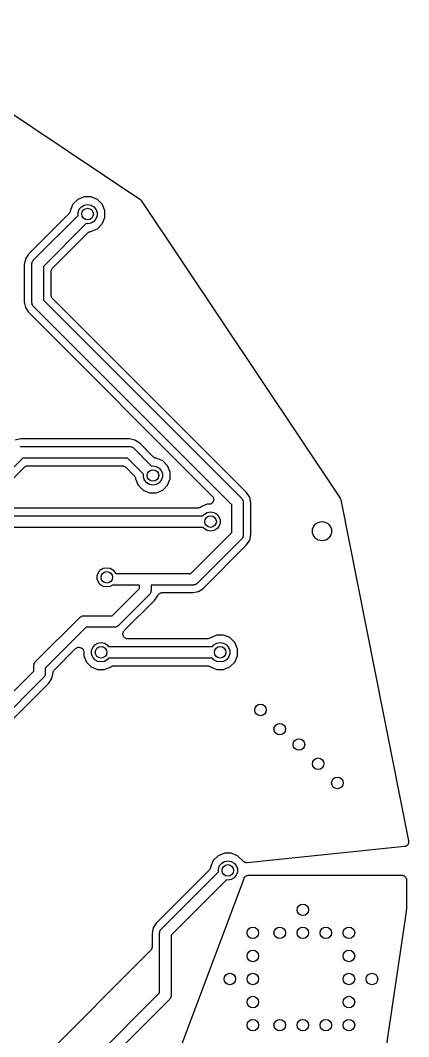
# Model space of a CAD drawing. Extents: x 76 to 124, y -113.7 to -66.
# Drawn here: x 113.85 to 123.95, y -94.8 to -68.36 of the extents above; entities that cross this region are included whole.
import ezdxf

# ---------------------------------------------------------------- set-up
doc = ezdxf.new("R2010")
doc.units = 0
doc.header["$MEASUREMENT"] = 0
doc.layers.add('BLACK', color=7, linetype='CONTINUOUS')

msp = doc.modelspace()

# ---------------------------------------------------------------- linework, layer by layer
at = {"layer": 'Black'}
for p, q in [((110, -68.3596), (116.957, -73.0081)), ((115.511, -72.9509), (115.346, -73.0191)), ((115.69, -72.9511), (115.511, -72.9509)), ((115.855, -73.0196), (115.69, -72.9511)), ((115.22, -73.1453), (115.15, -73.312)), ((115.346, -73.0191), (115.22, -73.1453)), ((115.383, -73.2745), (115.439, -73.2078)), ((115.439, -73.2078), (115.514, -73.1642)), ((115.514, -73.1642), (115.6, -73.149)), ((115.6, -73.149), (115.686, -73.1642)), ((115.686, -73.1642), (115.761, -73.2078)), ((115.761, -73.2078), (115.817, -73.2745)), ((115.981, -73.146), (115.855, -73.0196)), ((116.049, -73.3111), (115.981, -73.146)), ((116.957, -73.0081), (116.959, -73.01)), ((116.959, -73.01), (116.962, -73.0112)), ((116.962, -73.0112), (116.975, -73.025)), ((116.975, -73.025), (116.989, -73.0381)), ((116.989, -73.0381), (116.99, -73.0406)), ((116.99, -73.0406), (116.992, -73.0426)), ((116.992, -73.0426), (122.169, -80.7909)), ((115.114, -73.392), (114.062, -74.4445)), ((114.194, -74.5939), (115.353, -73.435)), ((115.118, -73.3875), (115.114, -73.392)), ((115.122, -73.384), (115.118, -73.3875)), ((115.13, -73.3698), (115.122, -73.384)), ((115.139, -73.3564), (115.13, -73.3698)), ((115.141, -73.3511), (115.139, -73.3564)), ((115.144, -73.3464), (115.141, -73.3511)), ((115.146, -73.3303), (115.144, -73.3464)), ((115.151, -73.3145), (115.146, -73.3303)), ((115.15, -73.312), (115.151, -73.3145)), ((115.353, -73.3564), (115.383, -73.2745)), ((115.353, -73.435), (115.353, -73.3564)), ((115.817, -73.2745), (115.847, -73.3564)), ((115.847, -73.4436), (115.817, -73.5255)), ((115.847, -73.3564), (115.847, -73.4436)), ((115.98, -73.6547), (116.049, -73.4897)), ((116.049, -73.4897), (116.049, -73.3111)), ((115.567, -73.6451), (114.45, -74.7621)), ((115.6, -73.651), (115.567, -73.6451)), ((115.686, -73.6358), (115.6, -73.651)), ((115.761, -73.5922), (115.686, -73.6358)), ((115.817, -73.5255), (115.761, -73.5922)), ((115.854, -73.7809), (115.98, -73.6547)), ((114.686, -74.808), (115.608, -73.8857)), ((115.608, -73.8857), (115.612, -73.8825)), ((115.612, -73.8825), (115.616, -73.8783)), ((115.616, -73.8783), (115.63, -73.8701)), ((115.63, -73.8701), (115.643, -73.8608)), ((115.643, -73.8608), (115.649, -73.8594)), ((115.649, -73.8594), (115.654, -73.8566)), ((115.654, -73.8566), (115.67, -73.8538)), ((115.67, -73.8538), (115.685, -73.8496)), ((115.685, -73.8496), (115.687, -73.8497)), ((115.687, -73.8497), (115.854, -73.7809)), ((114.062, -74.4445), (113.98, -74.5674)), ((113.98, -74.5674), (113.951, -74.7123)), ((113.951, -74.7123), (113.951, -75.6877)), ((114.15, -74.7), (114.151, -74.6935)), ((114.15, -75.7), (114.15, -74.7)), ((114.151, -74.6869), (114.156, -74.668)), ((114.151, -74.6935), (114.151, -74.6869)), ((114.156, -74.668), (114.159, -74.6487)), ((114.159, -74.6487), (114.162, -74.643)), ((114.162, -74.643), (114.164, -74.6366)), ((114.164, -74.6366), (114.175, -74.6206)), ((114.175, -74.6206), (114.185, -74.6036)), ((114.185, -74.6036), (114.19, -74.5993)), ((114.19, -74.5993), (114.194, -74.5939)), ((114.45, -74.7621), (114.45, -75.6379)), ((114.67, -74.8301), (114.678, -74.816)), ((114.678, -74.816), (114.682, -74.8125)), ((114.682, -74.8125), (114.686, -74.808)), ((114.649, -74.8854), (114.654, -74.8697)), ((114.65, -74.8909), (114.649, -74.8854)), ((114.649, -74.8963), (114.65, -74.8909)), ((114.649, -75.5037), (114.649, -74.8963)), ((114.654, -74.8697), (114.657, -74.8536)), ((114.657, -74.8536), (114.659, -74.8488)), ((114.659, -74.8488), (114.661, -74.8435)), ((114.661, -74.8435), (114.67, -74.8301)), ((114.65, -75.5091), (114.649, -75.5037)), ((114.649, -75.5146), (114.65, -75.5091)), ((114.654, -75.5303), (114.649, -75.5146)), ((114.657, -75.5464), (114.654, -75.5303)), ((114.659, -75.5512), (114.657, -75.5464)), ((114.661, -75.5565), (114.659, -75.5512)), ((114.67, -75.5699), (114.661, -75.5565)), ((114.678, -75.584), (114.67, -75.5699)), ((114.682, -75.5875), (114.678, -75.584)), ((114.686, -75.5921), (114.682, -75.5875)), ((119.738, -80.6445), (114.686, -75.5921)), ((113.951, -75.6877), (113.98, -75.8326)), ((113.98, -75.8326), (114.062, -75.9555)), ((114.151, -75.7065), (114.15, -75.7)), ((114.151, -75.7131), (114.151, -75.7065)), ((114.156, -75.732), (114.151, -75.7131)), ((114.159, -75.7513), (114.156, -75.732)), ((114.162, -75.757), (114.159, -75.7513)), ((114.164, -75.7634), (114.162, -75.757)), ((114.175, -75.7794), (114.164, -75.7634)), ((114.185, -75.7964), (114.175, -75.7794)), ((114.19, -75.8007), (114.185, -75.7964)), ((114.194, -75.8061), (114.19, -75.8007)), ((119.35, -80.9621), (114.194, -75.8061)), ((114.45, -75.6379), (119.606, -80.7939)), ((114.062, -75.9555), (118.844, -80.7376)), ((113.862, -79.251), (113.717, -79.2798)), ((116.688, -79.251), (113.862, -79.251)), ((116.833, -79.2798), (116.688, -79.251)), ((116.955, -79.3619), (116.833, -79.2798)), ((113.844, -79.4511), (113.85, -79.45)), ((113.85, -79.45), (116.7, -79.45)), ((116.7, -79.45), (116.707, -79.4511)), ((116.707, -79.4511), (116.713, -79.4506)), ((116.713, -79.4506), (116.732, -79.4556)), ((116.732, -79.4556), (116.751, -79.459)), ((116.751, -79.459), (116.757, -79.4623)), ((116.757, -79.4623), (116.763, -79.4641)), ((116.763, -79.4641), (116.779, -79.4753)), ((116.779, -79.4753), (116.796, -79.4851)), ((116.796, -79.4851), (116.801, -79.4901)), ((116.801, -79.4901), (116.806, -79.4939)), ((116.806, -79.4939), (117.267, -79.9549)), ((117.308, -79.7145), (116.955, -79.3619)), ((113.912, -79.75), (113.281, -80.3811)), ((116.638, -79.75), (113.912, -79.75)), ((117.053, -80.165), (116.638, -79.75)), ((117.312, -79.7176), (117.308, -79.7145)), ((117.316, -79.7218), (117.312, -79.7176)), ((117.33, -79.73), (117.316, -79.7218)), ((117.344, -79.7394), (117.33, -79.73)), ((117.349, -79.7408), (117.344, -79.7394)), ((117.354, -79.7435), (117.349, -79.7408)), ((117.37, -79.7464), (117.354, -79.7435)), ((117.386, -79.7506), (117.37, -79.7464)), ((117.388, -79.7504), (117.386, -79.7506)), ((117.555, -79.8196), (117.388, -79.7504)), ((117.681, -79.946), (117.555, -79.8196)), ((113.422, -80.5218), (113.958, -79.9856)), ((113.958, -79.9856), (113.962, -79.9825)), ((113.962, -79.9825), (113.966, -79.9782)), ((113.966, -79.9782), (113.98, -79.9701)), ((113.98, -79.9701), (113.994, -79.9607)), ((113.994, -79.9607), (113.999, -79.9593)), ((113.999, -79.9593), (114.004, -79.9565)), ((114.004, -79.9565), (114.02, -79.9537)), ((114.02, -79.9537), (114.035, -79.9495)), ((114.035, -79.9495), (114.041, -79.95)), ((114.041, -79.95), (114.046, -79.949)), ((114.046, -79.949), (116.504, -79.949)), ((116.504, -79.949), (116.509, -79.95)), ((116.509, -79.95), (116.515, -79.9495)), ((116.515, -79.9495), (116.53, -79.9537)), ((116.53, -79.9537), (116.546, -79.9565)), ((116.546, -79.9565), (116.551, -79.9593)), ((116.551, -79.9593), (116.556, -79.9607)), ((116.556, -79.9607), (116.57, -79.9701)), ((116.57, -79.9701), (116.584, -79.9782)), ((116.584, -79.9782), (116.588, -79.9825)), ((116.588, -79.9825), (116.592, -79.9856)), ((116.592, -79.9856), (116.814, -80.2079)), ((117.267, -79.9549), (117.3, -79.949)), ((117.3, -79.949), (117.386, -79.9642)), ((117.386, -79.9642), (117.461, -80.0078)), ((117.461, -80.0078), (117.517, -80.0745)), ((117.517, -80.0745), (117.547, -80.1564)), ((117.749, -80.1111), (117.681, -79.946)), ((117.749, -80.2897), (117.749, -80.1111)), ((116.814, -80.2079), (116.817, -80.2124)), ((116.817, -80.2124), (116.822, -80.216)), ((116.822, -80.216), (116.83, -80.2301)), ((116.83, -80.2301), (116.839, -80.2434)), ((116.839, -80.2434), (116.841, -80.2488)), ((116.841, -80.2488), (116.843, -80.2536)), ((116.843, -80.2536), (116.846, -80.2696)), ((116.846, -80.2696), (116.85, -80.2854)), ((116.85, -80.2854), (116.85, -80.2873)), ((116.85, -80.2873), (116.919, -80.454)), ((117.053, -80.2436), (117.053, -80.165)), ((117.083, -80.3255), (117.053, -80.2436)), ((117.139, -80.3922), (117.083, -80.3255)), ((117.517, -80.3255), (117.461, -80.3922)), ((117.547, -80.2436), (117.517, -80.3255)), ((117.547, -80.1564), (117.547, -80.2436)), ((117.68, -80.4547), (117.749, -80.2897)), ((116.919, -80.454), (117.045, -80.5804)), ((117.045, -80.5804), (117.21, -80.6489)), ((117.214, -80.4358), (117.139, -80.3922)), ((117.3, -80.451), (117.214, -80.4358)), ((117.386, -80.4358), (117.3, -80.451)), ((117.461, -80.3922), (117.386, -80.4358)), ((117.389, -80.6491), (117.554, -80.5809)), ((117.554, -80.5809), (117.68, -80.4547)), ((117.21, -80.6489), (117.389, -80.6491)), ((118.844, -80.7376), (118.853, -80.751)), ((118.858, -80.8977), (118.846, -80.9092)), ((118.853, -80.751), (118.864, -80.7636)), ((118.86, -80.8927), (118.858, -80.8977)), ((118.864, -80.8886), (118.86, -80.8927)), ((118.864, -80.7636), (118.866, -80.7687)), ((118.869, -80.8732), (118.864, -80.8886)), ((118.866, -80.7687), (118.869, -80.7731)), ((118.869, -80.7731), (118.873, -80.789)), ((118.876, -80.8583), (118.869, -80.8732)), ((118.873, -80.789), (118.879, -80.8044)), ((118.877, -80.8529), (118.876, -80.8583)), ((118.879, -80.8478), (118.877, -80.8529)), ((118.879, -80.8044), (118.879, -80.8098)), ((118.879, -80.8098), (118.88, -80.8151)), ((118.88, -80.8151), (118.879, -80.8314)), ((118.879, -80.8314), (118.879, -80.8478)), ((119.606, -80.7939), (119.61, -80.7993)), ((119.61, -80.7993), (119.615, -80.8036)), ((119.615, -80.8036), (119.625, -80.8206)), ((119.625, -80.8206), (119.636, -80.8366)), ((119.636, -80.8366), (119.638, -80.843)), ((119.638, -80.843), (119.641, -80.8487)), ((119.641, -80.8487), (119.644, -80.868)), ((119.644, -80.868), (119.649, -80.8869)), ((119.649, -80.8869), (119.649, -80.8935)), ((119.649, -80.8935), (119.65, -80.9)), ((119.65, -80.9), (119.65, -81.75)), ((119.813, -80.7563), (119.738, -80.6445)), ((119.82, -80.7674), (119.813, -80.7563)), ((119.813, -80.7563), (119.813, -80.7563)), ((119.849, -80.9123), (119.82, -80.7674)), ((122.169, -80.7909), (122.17, -80.7934)), ((122.17, -80.7934), (122.172, -80.7955)), ((122.172, -80.7955), (122.179, -80.8132)), ((122.179, -80.8132), (122.187, -80.8306)), ((122.187, -80.8306), (122.187, -80.8333)), ((122.187, -80.8333), (122.188, -80.8359)), ((122.188, -80.8359), (123.953, -89.7081)), ((118.462, -81.051), (113.588, -81.051)), ((118.468, -81.0501), (118.462, -81.051)), ((118.473, -81.0505), (118.468, -81.0501)), ((118.489, -81.0463), (118.473, -81.0505)), ((118.505, -81.0435), (118.489, -81.0463)), ((118.51, -81.0407), (118.505, -81.0435)), ((118.515, -81.0393), (118.51, -81.0407)), ((118.529, -81.03), (118.515, -81.0393)), ((118.543, -81.0218), (118.529, -81.03)), ((118.544, -81.0198), (118.543, -81.0218)), ((118.711, -80.9509), (118.544, -81.0198)), ((118.639, -81.2078), (118.714, -81.1642)), ((118.756, -80.951), (118.711, -80.9509)), ((118.714, -81.1642), (118.8, -81.149)), ((118.772, -80.9481), (118.756, -80.951)), ((118.788, -80.9467), (118.772, -80.9481)), ((118.793, -80.9444), (118.788, -80.9467)), ((118.798, -80.9435), (118.793, -80.9444)), ((118.812, -80.9353), (118.798, -80.9435)), ((118.8, -81.149), (118.886, -81.1642)), ((118.827, -80.9284), (118.812, -80.9353)), ((118.831, -80.9245), (118.827, -80.9284)), ((118.836, -80.9218), (118.831, -80.9245)), ((118.846, -80.9092), (118.836, -80.9218)), ((118.886, -81.1642), (118.961, -81.2078)), ((119.35, -81.6879), (119.35, -80.9621)), ((119.849, -81.7377), (119.849, -80.9123)), ((113.447, -81.25), (118.603, -81.25)), ((118.603, -81.25), (118.639, -81.2078)), ((118.961, -81.2078), (119.017, -81.2745)), ((119.017, -81.2745), (119.047, -81.3564)), ((119.047, -81.3564), (119.047, -81.4436)), ((118.603, -81.55), (113.447, -81.55)), ((118.288, -82.75), (119.35, -81.6879)), ((118.639, -81.5922), (118.603, -81.55)), ((118.714, -81.6358), (118.639, -81.5922)), ((118.8, -81.651), (118.714, -81.6358)), ((118.886, -81.6358), (118.8, -81.651)), ((118.961, -81.5922), (118.886, -81.6358)), ((119.017, -81.5255), (118.961, -81.5922)), ((119.047, -81.4436), (119.017, -81.5255)), ((119.606, -81.8561), (118.456, -83.0061)), ((119.61, -81.8507), (119.606, -81.8561)), ((119.615, -81.8464), (119.61, -81.8507)), ((119.625, -81.8295), (119.615, -81.8464)), ((119.636, -81.8134), (119.625, -81.8295)), ((119.638, -81.807), (119.636, -81.8134)), ((119.641, -81.8013), (119.638, -81.807)), ((119.644, -81.782), (119.641, -81.8013)), ((119.649, -81.7631), (119.644, -81.782)), ((119.65, -81.75), (119.649, -81.7565)), ((119.649, -81.7565), (119.649, -81.7631)), ((119.738, -82.0055), (119.82, -81.8826)), ((119.82, -81.8826), (119.849, -81.7377)), ((118.605, -83.1381), (119.738, -82.0055)), ((115.853, -82.8064), (115.883, -82.7245)), ((115.883, -82.7245), (115.939, -82.6578)), ((115.939, -82.6578), (116.014, -82.6142)), ((116.014, -82.6142), (116.1, -82.599)), ((116.1, -82.599), (116.186, -82.6142)), ((116.186, -82.6142), (116.261, -82.6578)), ((116.261, -82.6578), (116.317, -82.7245)), ((116.317, -82.7245), (116.327, -82.75)), ((116.327, -82.75), (117.1, -82.75)), ((117.1, -82.75), (118.288, -82.75)), ((115.853, -82.8936), (115.853, -82.8064)), ((115.883, -82.9755), (115.853, -82.8936)), ((115.939, -83.0422), (115.883, -82.9755)), ((118.446, -83.0149), (118.429, -83.0247)), ((118.451, -83.0099), (118.446, -83.0149)), ((118.456, -83.0061), (118.451, -83.0099)), ((116.014, -83.0858), (115.939, -83.0422)), ((116.1, -83.101), (116.014, -83.0858)), ((116.186, -83.0858), (116.1, -83.101)), ((116.248, -83.05), (116.186, -83.0858)), ((116.238, -83.85), (116.95, -83.1379)), ((116.95, -83.05), (116.248, -83.05)), ((116.95, -83.1379), (116.95, -83.05)), ((117.225, -83.2794), (117.215, -83.2964)), ((117.236, -83.2634), (117.225, -83.2794)), ((117.238, -83.257), (117.236, -83.2634)), ((117.241, -83.2513), (117.238, -83.257)), ((117.244, -83.232), (117.241, -83.2513)), ((117.249, -83.2131), (117.244, -83.232)), ((117.25, -83.2), (117.249, -83.2065)), ((117.249, -83.2065), (117.249, -83.2131)), ((118.35, -83.05), (117.25, -83.05)), ((117.25, -83.05), (117.25, -83.2)), ((117.446, -83.2938), (117.459, -83.2782)), ((117.459, -83.2782), (117.46, -83.2776)), ((117.46, -83.2776), (117.461, -83.2765)), ((117.461, -83.2765), (117.479, -83.2667)), ((117.479, -83.2667), (117.497, -83.2565)), ((117.497, -83.2565), (117.498, -83.2563)), ((117.498, -83.2563), (117.499, -83.2556)), ((117.499, -83.2556), (117.519, -83.2525)), ((117.519, -83.2525), (117.539, -83.249)), ((117.539, -83.249), (118.338, -83.249)), ((118.338, -83.249), (118.483, -83.2202)), ((118.357, -83.0489), (118.35, -83.05)), ((118.363, -83.0494), (118.357, -83.0489)), ((118.382, -83.0444), (118.363, -83.0494)), ((118.401, -83.041), (118.382, -83.0444)), ((118.407, -83.0377), (118.401, -83.041)), ((118.413, -83.0359), (118.407, -83.0377)), ((118.429, -83.0247), (118.413, -83.0359)), ((118.483, -83.2202), (118.605, -83.1381)), ((117.206, -83.3061), (116.406, -84.1061)), ((116.556, -84.2376), (117.338, -83.4555)), ((117.21, -83.3007), (117.206, -83.3061)), ((117.215, -83.2964), (117.21, -83.3007)), ((117.338, -83.4555), (117.427, -83.3218)), ((117.427, -83.3218), (117.431, -83.3115)), ((117.431, -83.3115), (117.432, -83.3104)), ((117.432, -83.3104), (117.433, -83.3092)), ((117.433, -83.3092), (117.446, -83.2938)), ((114.244, -85.0439), (115.394, -83.8939)), ((115.394, -83.8939), (115.399, -83.8901)), ((115.399, -83.8901), (115.404, -83.8851)), ((115.404, -83.8851), (115.421, -83.8753)), ((115.421, -83.8753), (115.437, -83.8641)), ((115.437, -83.8641), (115.443, -83.8623)), ((115.443, -83.8623), (115.449, -83.859)), ((115.449, -83.859), (115.468, -83.8556)), ((115.468, -83.8556), (115.487, -83.8506)), ((115.487, -83.8506), (115.494, -83.8511)), ((115.494, -83.8511), (115.5, -83.85)), ((115.5, -83.85), (116.238, -83.85)), ((115.562, -84.15), (114.5, -85.2121)), ((116.3, -84.15), (115.562, -84.15)), ((116.307, -84.1489), (116.3, -84.15)), ((116.313, -84.1494), (116.307, -84.1489)), ((116.332, -84.1444), (116.313, -84.1494)), ((116.351, -84.141), (116.332, -84.1444)), ((116.357, -84.1377), (116.351, -84.141)), ((116.363, -84.1359), (116.357, -84.1377)), ((116.379, -84.1247), (116.363, -84.1359)), ((116.396, -84.1149), (116.379, -84.1247)), ((116.401, -84.1099), (116.396, -84.1149)), ((116.406, -84.1061), (116.401, -84.1099)), ((116.52, -84.3151), (116.521, -84.3098)), ((116.521, -84.3314), (116.52, -84.3151)), ((116.521, -84.3043), (116.527, -84.289)), ((116.521, -84.3098), (116.521, -84.3043)), ((116.521, -84.3477), (116.521, -84.3314)), ((116.527, -84.289), (116.531, -84.2732)), ((116.531, -84.2732), (116.534, -84.2687)), ((116.534, -84.2687), (116.536, -84.2635)), ((116.536, -84.2635), (116.547, -84.251)), ((116.547, -84.251), (116.556, -84.2376)), ((115.733, -84.6745), (115.789, -84.6078)), ((115.789, -84.6078), (115.864, -84.5642)), ((115.864, -84.5642), (115.95, -84.549)), ((115.95, -84.549), (116.036, -84.5642)), ((116.036, -84.5642), (116.111, -84.6078)), ((116.111, -84.6078), (116.147, -84.65)), ((116.523, -84.3529), (116.521, -84.3477)), ((116.524, -84.3584), (116.523, -84.3529)), ((116.531, -84.3732), (116.524, -84.3584)), ((116.536, -84.3885), (116.531, -84.3732)), ((116.54, -84.3927), (116.536, -84.3885)), ((116.542, -84.3977), (116.54, -84.3927)), ((116.553, -84.4092), (116.542, -84.3977)), ((116.564, -84.4218), (116.553, -84.4092)), ((116.569, -84.4245), (116.564, -84.4218)), ((116.573, -84.4284), (116.569, -84.4245)), ((116.587, -84.4353), (116.573, -84.4284)), ((116.602, -84.4435), (116.587, -84.4353)), ((116.607, -84.4444), (116.602, -84.4435)), ((116.612, -84.4467), (116.607, -84.4444)), ((116.628, -84.4482), (116.612, -84.4467)), ((116.644, -84.451), (116.628, -84.4482)), ((118.712, -84.451), (116.644, -84.451)), ((118.718, -84.4501), (118.712, -84.451)), ((118.723, -84.4505), (118.718, -84.4501)), ((118.739, -84.4463), (118.723, -84.4505)), ((118.755, -84.4435), (118.739, -84.4463)), ((118.76, -84.4407), (118.755, -84.4435)), ((118.765, -84.4393), (118.76, -84.4407)), ((118.779, -84.43), (118.765, -84.4393)), ((118.793, -84.4218), (118.779, -84.43)), ((118.794, -84.4198), (118.793, -84.4218)), ((118.961, -84.3509), (118.794, -84.4198)), ((118.853, -84.65), (118.889, -84.6078)), ((118.889, -84.6078), (118.964, -84.5642)), ((119.14, -84.3511), (118.961, -84.3509)), ((118.964, -84.5642), (119.05, -84.549)), ((119.05, -84.549), (119.136, -84.5642)), ((119.136, -84.5642), (119.211, -84.6078)), ((119.305, -84.4196), (119.14, -84.3511)), ((119.211, -84.6078), (119.267, -84.6745)), ((119.431, -84.546), (119.305, -84.4196)), ((119.499, -84.7111), (119.431, -84.546)), ((114.736, -85.258), (115.288, -84.7059)), ((115.288, -84.7059), (115.301, -84.6965)), ((115.301, -84.6965), (115.314, -84.686)), ((115.314, -84.686), (115.319, -84.6842)), ((115.319, -84.6842), (115.323, -84.681)), ((115.323, -84.681), (115.339, -84.6768)), ((115.339, -84.6768), (115.354, -84.6712)), ((115.354, -84.6712), (115.36, -84.6712)), ((115.36, -84.6712), (115.365, -84.6698)), ((115.365, -84.6698), (115.381, -84.6712)), ((115.381, -84.6712), (115.398, -84.6713)), ((115.398, -84.6713), (115.403, -84.6731)), ((115.403, -84.6731), (115.408, -84.6736)), ((115.408, -84.6736), (115.423, -84.6805)), ((115.423, -84.6805), (115.439, -84.6861)), ((115.439, -84.6861), (115.443, -84.6896)), ((115.443, -84.6896), (115.448, -84.6919)), ((115.448, -84.6919), (115.459, -84.7035)), ((115.459, -84.7035), (115.472, -84.7141)), ((115.472, -84.7141), (115.475, -84.7188)), ((115.475, -84.7188), (115.478, -84.7226)), ((115.478, -84.7226), (115.485, -84.7375)), ((115.485, -84.7375), (115.494, -84.7517)), ((115.494, -84.7517), (115.494, -84.757)), ((115.494, -84.757), (115.497, -84.762)), ((115.497, -84.762), (115.498, -84.7783)), ((115.498, -84.7783), (115.501, -84.7944)), ((115.501, -84.7944), (115.501, -84.8889)), ((115.703, -84.7564), (115.733, -84.6745)), ((115.703, -84.8436), (115.703, -84.7564)), ((115.733, -84.9255), (115.703, -84.8436)), ((116.147, -84.65), (118.853, -84.65)), ((119.267, -84.6745), (119.297, -84.7564)), ((119.297, -84.8436), (119.267, -84.9255)), ((119.297, -84.7564), (119.297, -84.8436)), ((119.499, -84.8897), (119.499, -84.7111)), ((114.201, -85.1369), (114.206, -85.118)), ((114.201, -85.1435), (114.201, -85.1369)), ((114.206, -85.118), (114.209, -85.0987)), ((114.209, -85.0987), (114.212, -85.093)), ((114.212, -85.093), (114.214, -85.0866)), ((114.214, -85.0866), (114.225, -85.0706)), ((114.225, -85.0706), (114.235, -85.0536)), ((114.235, -85.0536), (114.24, -85.0493)), ((114.24, -85.0493), (114.244, -85.0439)), ((115.501, -84.8889), (115.569, -85.054)), ((115.569, -85.054), (115.695, -85.1804)), ((115.789, -84.9922), (115.733, -84.9255)), ((115.864, -85.0358), (115.789, -84.9922)), ((115.95, -85.051), (115.864, -85.0358)), ((116.036, -85.0358), (115.95, -85.051)), ((116.111, -84.9922), (116.036, -85.0358)), ((116.147, -84.95), (116.111, -84.9922)), ((118.853, -84.95), (116.147, -84.95)), ((118.889, -84.9922), (118.853, -84.95)), ((118.964, -85.0358), (118.889, -84.9922)), ((119.05, -85.051), (118.964, -85.0358)), ((119.136, -85.0358), (119.05, -85.051)), ((119.211, -84.9922), (119.136, -85.0358)), ((119.267, -84.9255), (119.211, -84.9922)), ((119.304, -85.1809), (119.43, -85.0547)), ((119.43, -85.0547), (119.499, -84.8897)), ((109.119, -90.3689), (114.2, -85.2879)), ((114.2, -85.15), (114.201, -85.1435)), ((114.2, -85.2879), (114.2, -85.15)), ((114.491, -85.4013), (114.488, -85.407)), ((114.494, -85.382), (114.491, -85.4013)), ((114.499, -85.3631), (114.494, -85.382)), ((114.5, -85.35), (114.499, -85.3565)), ((114.499, -85.3565), (114.499, -85.3631)), ((114.5, -85.2121), (114.5, -85.35)), ((114.672, -85.4756), (114.701, -85.3256)), ((114.701, -85.3256), (114.704, -85.3198)), ((114.704, -85.3197), (114.707, -85.3036)), ((114.704, -85.3198), (114.704, -85.3197)), ((114.707, -85.3036), (114.709, -85.2988)), ((114.709, -85.2988), (114.711, -85.2935)), ((114.711, -85.2935), (114.72, -85.2801)), ((114.72, -85.2801), (114.728, -85.266)), ((114.728, -85.266), (114.732, -85.2625)), ((114.732, -85.2625), (114.736, -85.258)), ((115.695, -85.1804), (115.86, -85.2489)), ((115.86, -85.2489), (116.039, -85.2491)), ((116.039, -85.2491), (116.206, -85.1802)), ((116.206, -85.1802), (116.207, -85.1782)), ((116.207, -85.1782), (116.221, -85.1701)), ((116.221, -85.1701), (116.235, -85.1607)), ((116.235, -85.1607), (116.24, -85.1593)), ((116.24, -85.1593), (116.245, -85.1565)), ((116.245, -85.1565), (116.261, -85.1537)), ((116.261, -85.1537), (116.277, -85.1495)), ((116.277, -85.1495), (116.282, -85.1499)), ((116.282, -85.1499), (116.288, -85.149)), ((116.288, -85.149), (118.712, -85.149)), ((118.712, -85.149), (118.718, -85.15)), ((118.718, -85.15), (118.723, -85.1495)), ((118.723, -85.1495), (118.739, -85.1537)), ((118.739, -85.1537), (118.755, -85.1565)), ((118.755, -85.1565), (118.76, -85.1593)), ((118.76, -85.1593), (118.765, -85.1608)), ((118.765, -85.1608), (118.778, -85.1701)), ((118.778, -85.1701), (118.792, -85.1782)), ((118.792, -85.1782), (118.794, -85.1798)), ((118.794, -85.1798), (118.96, -85.2489)), ((118.96, -85.2489), (119.139, -85.2491)), ((119.139, -85.2491), (119.304, -85.1809)), ((114.456, -85.4561), (109.331, -90.5811)), ((109.497, -90.6961), (114.588, -85.6055)), ((114.46, -85.4507), (114.456, -85.4561)), ((114.465, -85.4464), (114.46, -85.4507)), ((114.475, -85.4294), (114.465, -85.4464)), ((114.486, -85.4134), (114.475, -85.4294)), ((114.488, -85.407), (114.486, -85.4134)), ((114.588, -85.6055), (114.67, -85.4826)), ((114.67, -85.4826), (114.672, -85.4756)), ((114.672, -85.4756), (114.672, -85.4756)), ((123.843, -89.8569), (119.749, -90.2745)), ((123.859, -89.8523), (123.843, -89.8569)), ((123.875, -89.849), (123.859, -89.8523)), ((123.88, -89.8464), (123.875, -89.849)), ((123.884, -89.845), (123.88, -89.8464)), ((123.898, -89.8352), (123.884, -89.845)), ((123.912, -89.8265), (123.898, -89.8352)), ((123.916, -89.8226), (123.912, -89.8265)), ((123.92, -89.8196), (123.916, -89.8226)), ((123.929, -89.8057), (123.92, -89.8196)), ((123.94, -89.7926), (123.929, -89.8057)), ((123.941, -89.7879), (123.94, -89.7926)), ((123.944, -89.7837), (123.941, -89.7879)), ((123.948, -89.7674), (123.944, -89.7837)), ((123.954, -89.7515), (123.948, -89.7674)), ((123.953, -89.7081), (123.953, -89.7249)), ((123.953, -89.7249), (123.955, -89.7416)), ((123.955, -89.7416), (123.953, -89.7465)), ((123.953, -89.7465), (123.954, -89.7515)), ((118.996, -90.0941), (118.87, -90.2203)), ((119.161, -90.0259), (118.996, -90.0941)), ((119.34, -90.0261), (119.161, -90.0259)), ((119.505, -90.0946), (119.34, -90.0261)), ((119.648, -90.2385), (119.505, -90.0946)), ((118.791, -90.4261), (118.789, -90.4314)), ((118.794, -90.4214), (118.791, -90.4261)), ((118.796, -90.4053), (118.794, -90.4214)), ((118.801, -90.3895), (118.796, -90.4053)), ((118.87, -90.2203), (118.8, -90.387)), ((118.8, -90.387), (118.801, -90.3895)), ((119.003, -90.4314), (119.033, -90.3495)), ((119.033, -90.3495), (119.089, -90.2828)), ((119.089, -90.2828), (119.164, -90.2392)), ((119.164, -90.2392), (119.25, -90.224)), ((119.25, -90.224), (119.336, -90.2392)), ((119.336, -90.2392), (119.411, -90.2828)), ((119.411, -90.2828), (119.467, -90.3495)), ((119.467, -90.3495), (119.497, -90.4314)), ((119.658, -90.2453), (119.648, -90.2385)), ((119.667, -90.2536), (119.658, -90.2453)), ((119.676, -90.2577), (119.667, -90.2536)), ((119.684, -90.2634), (119.676, -90.2577)), ((119.695, -90.2665), (119.684, -90.2634)), ((119.706, -90.2714), (119.695, -90.2665)), ((119.716, -90.2721), (119.706, -90.2714)), ((119.726, -90.2747), (119.716, -90.2721)), ((119.738, -90.2737), (119.726, -90.2747)), ((119.749, -90.2745), (119.738, -90.2737)), ((118.764, -90.467), (117.387, -91.8445)), ((117.519, -91.9939), (119.003, -90.51)), ((117.901, -95.3981), (119.67, -90.6811)), ((118.768, -90.4625), (118.764, -90.467)), ((118.772, -90.459), (118.768, -90.4625)), ((118.78, -90.4448), (118.772, -90.459)), ((118.789, -90.4314), (118.78, -90.4448)), ((119.003, -90.51), (119.003, -90.4314)), ((119.411, -90.6672), (119.336, -90.7108)), ((119.467, -90.6005), (119.411, -90.6672)), ((119.497, -90.5186), (119.467, -90.6005)), ((119.497, -90.4314), (119.497, -90.5186)), ((119.67, -90.6811), (119.675, -90.6722)), ((119.675, -90.6722), (119.678, -90.6625)), ((119.678, -90.6625), (119.686, -90.6537)), ((119.686, -90.6537), (119.692, -90.6437)), ((119.692, -90.6437), (119.7, -90.6372)), ((119.7, -90.6372), (119.706, -90.6292)), ((119.706, -90.6292), (119.716, -90.6235)), ((119.716, -90.6235), (119.725, -90.6161)), ((119.725, -90.6161), (119.735, -90.6127)), ((119.735, -90.6127), (119.744, -90.6075)), ((119.744, -90.6075), (119.755, -90.6055)), ((119.755, -90.6055), (119.766, -90.6017)), ((119.766, -90.6017), (119.776, -90.6018)), ((119.776, -90.6018), (119.787, -90.6)), ((119.787, -90.6), (123.775, -90.6)), ((123.775, -90.6), (123.786, -90.6019)), ((123.786, -90.6019), (123.797, -90.6019)), ((123.797, -90.6019), (123.807, -90.6056)), ((123.807, -90.6056), (123.818, -90.6075)), ((123.818, -90.6075), (123.827, -90.613)), ((123.827, -90.613), (123.838, -90.6167)), ((123.838, -90.6167), (123.846, -90.6238)), ((123.846, -90.6238), (123.855, -90.6292)), ((123.855, -90.6292), (123.862, -90.6376)), ((123.862, -90.6376), (123.871, -90.6447)), ((123.871, -90.6447), (123.876, -90.6541)), ((123.876, -90.6541), (123.883, -90.6625)), ((123.883, -90.6625), (123.887, -90.6728)), ((123.887, -90.6728), (123.892, -90.6822)), ((123.892, -90.6822), (123.894, -90.693)), ((119.217, -90.7201), (117.775, -92.1621)), ((119.25, -90.726), (119.217, -90.7201)), ((119.336, -90.7108), (119.25, -90.726)), ((123.894, -90.693), (123.898, -90.7033)), ((123.898, -90.7033), (123.898, -90.7142)), ((123.898, -90.7142), (123.9, -90.725)), ((123.9, -90.725), (123.9, -91.4496)), ((123.899, -91.4652), (123.866, -91.7258)), ((123.9, -91.4496), (123.899, -91.4573)), ((123.899, -91.4573), (123.899, -91.4652)), ((123.866, -91.7287), (123.301, -95.4933)), ((123.866, -91.7258), (123.866, -91.7272)), ((123.866, -91.7272), (123.866, -91.7287)), ((117.305, -91.9674), (117.276, -92.1123)), ((117.387, -91.8445), (117.305, -91.9674)), ((117.5, -92.0206), (117.51, -92.0036)), ((117.51, -92.0036), (117.515, -91.9993)), ((117.515, -91.9993), (117.519, -91.9939)), ((117.276, -92.1123), (117.276, -92.4722)), ((117.475, -92.1), (117.476, -92.0935)), ((117.475, -93.6629), (117.475, -92.1)), ((117.476, -92.0869), (117.481, -92.068)), ((117.476, -92.0935), (117.476, -92.0869)), ((117.481, -92.068), (117.484, -92.0487)), ((117.484, -92.0487), (117.487, -92.043)), ((117.487, -92.043), (117.489, -92.0366)), ((117.489, -92.0366), (117.5, -92.0206)), ((117.775, -92.1621), (117.775, -93.725)), ((117.255, -92.5384), (117.247, -92.5526)), ((117.264, -92.5251), (117.255, -92.5384)), ((117.266, -92.5197), (117.264, -92.5251)), ((117.268, -92.515), (117.266, -92.5197)), ((117.271, -92.4989), (117.268, -92.515)), ((117.276, -92.4831), (117.271, -92.4989)), ((117.276, -92.4722), (117.275, -92.4776)), ((117.275, -92.4776), (117.276, -92.4831)), ((117.239, -92.5606), (113.132, -96.6676)), ((117.243, -92.5561), (117.239, -92.5606)), ((117.247, -92.5526), (117.243, -92.5561)), ((112.833, -98.3049), (117.475, -93.6629)), ((117.731, -93.8311), (113.047, -98.515)), ((117.735, -93.8257), (117.731, -93.8311)), ((117.74, -93.8214), (117.735, -93.8257)), ((117.75, -93.8044), (117.74, -93.8214)), ((117.761, -93.7884), (117.75, -93.8044)), ((117.763, -93.782), (117.761, -93.7884)), ((117.766, -93.7763), (117.763, -93.782)), ((117.769, -93.757), (117.766, -93.7763)), ((117.774, -93.7381), (117.769, -93.757)), ((117.775, -93.725), (117.774, -93.7315)), ((117.774, -93.7315), (117.774, -93.7381))]:
    msp.add_line(p, q, dxfattribs=at)
for centre, radius in [((115.6, -73.4), 0.15), ((117.3, -80.2), 0.15), ((118.8, -81.4), 0.15), ((121.7, -81.65), 0.25), ((116.1, -82.85), 0.15), ((115.95, -84.8), 0.15), ((119.05, -84.8), 0.15), ((120.1, -86.3), 0.15), ((120.6, -86.8), 0.15), ((121.1, -87.2), 0.15), ((121.6, -87.7), 0.15), ((122.1, -88.2), 0.15), ((119.25, -90.475), 0.15), ((121.2, -91.5), 0.15), ((119.9, -92.1), 0.15), ((120.6, -92.1), 0.15), ((121.2, -92.1), 0.15), ((121.8, -92.1), 0.15), ((122.4, -92.1), 0.15), ((119.9, -92.7), 0.15), ((122.4, -92.7), 0.15), ((119.3, -93.3), 0.15), ((119.9, -93.3), 0.15), ((122.4, -93.3), 0.15), ((123, -93.3), 0.15), ((119.9, -93.9), 0.15), ((122.4, -93.9), 0.15), ((119.9, -94.5), 0.15), ((120.6, -94.5), 0.15), ((121.2, -94.5), 0.15), ((121.8, -94.5), 0.15), ((122.4, -94.5), 0.15)]:
    msp.add_circle(centre, radius, dxfattribs=at)

doc.saveas('drawing.dxf')
